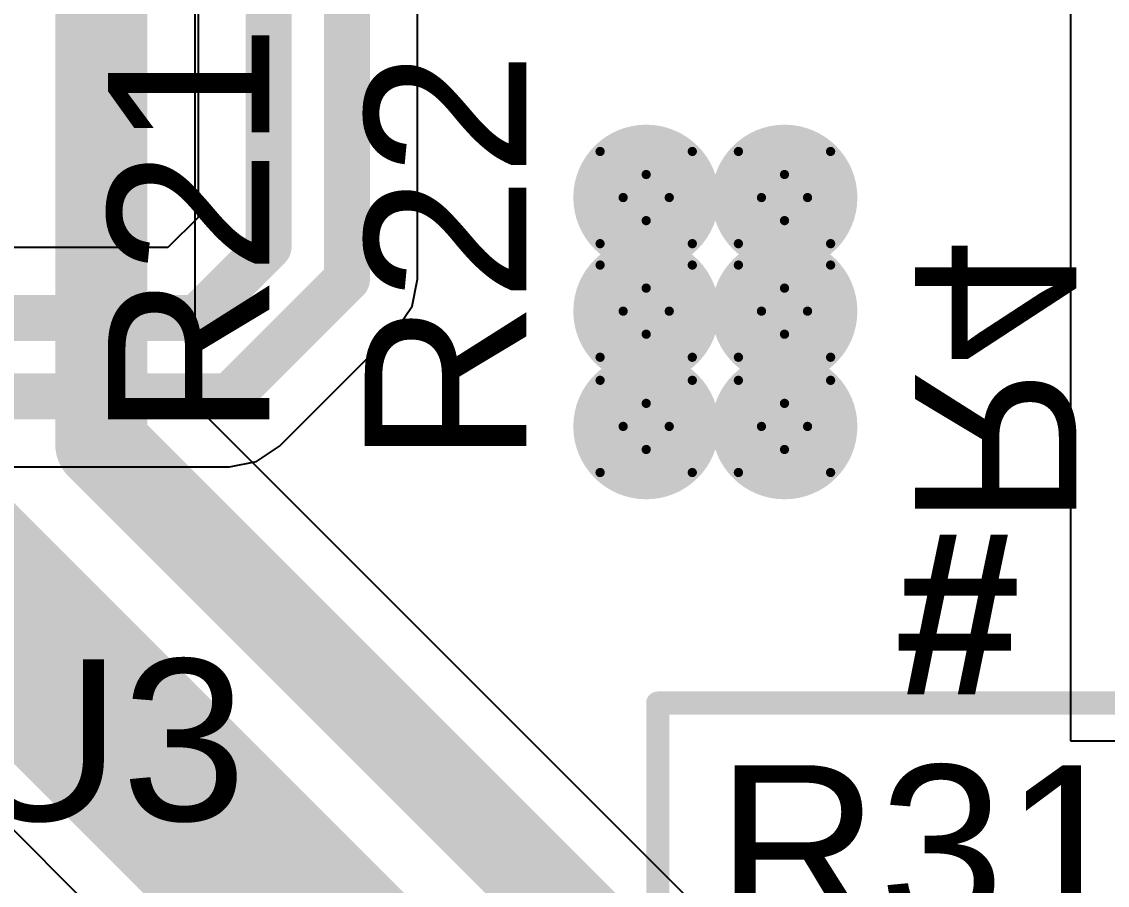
# Model space of a CAD drawing. Header units: inches. Extents: x -0.8 to 12, y -0.1 to 3.7.
# Drawn here: x 0.5145 to 0.75, y 0.7085 to 0.8958 of the extents above; entities that cross this region are included whole.
import ezdxf

# ---------------------------------------------------------------- set-up
doc = ezdxf.new("R2010")
doc.units = ezdxf.units.IN
doc.header["$MEASUREMENT"] = 0
for name, color, linetype in [('Bottom Layer', 5, 'Continuous'), ('Bottom Overlay', 54, 'Continuous'), ('Bottom Solder', 6, 'Continuous'), ('Drill Drawing', 1, 'Continuous'), ('Top Layer', 1, 'Continuous'), ('Top Overlay', 2, 'Continuous'), ('Top Solder', 216, 'Continuous'), ('Via Holes', 16, 'Continuous')]:
    doc.layers.add(name, color=color, linetype=linetype)
doc.styles.add('Arial', font='', dxfattribs={"height": 0.2})
doc.styles.add('Arial_Bold', font='', dxfattribs={"height": 0.2})
doc.styles.get('Arial').set_extended_font_data('Arial')
doc.styles.get('Arial_Bold').set_extended_font_data('Arial', bold=True)

msp = doc.modelspace()

# ---------------------------------------------------------------- hatches: boundary and pattern name
at = {"layer": 'Bottom Layer'}
h = msp.add_hatch(color=5, dxfattribs=at)
edge = h.paths.add_edge_path()
edge.add_arc((0.65, 0.85764), 0.01181, 0, 360)
h = msp.add_hatch(color=5, dxfattribs=at)
edge = h.paths.add_edge_path()
edge.add_arc((0.68, 0.85764), 0.01181, 0, 360)
h = msp.add_hatch(color=5, dxfattribs=at)
edge = h.paths.add_edge_path()
edge.add_arc((0.65, 0.833), 0.01181, 0, 360)
h = msp.add_hatch(color=5, dxfattribs=at)
edge = h.paths.add_edge_path()
edge.add_arc((0.68, 0.833), 0.01181, 0, 360)
h = msp.add_hatch(color=5, dxfattribs=at)
edge = h.paths.add_edge_path()
edge.add_arc((0.65, 0.808), 0.01181, 0, 360)
h = msp.add_hatch(color=5, dxfattribs=at)
edge = h.paths.add_edge_path()
edge.add_arc((0.68, 0.808), 0.01181, 0, 360)
at = {"layer": 'Bottom Solder'}
h = msp.add_hatch(color=6, dxfattribs=at)
edge = h.paths.add_edge_path()
edge.add_arc((0.65, 0.85764), 0.01581, 0, 360)
h = msp.add_hatch(color=6, dxfattribs=at)
edge = h.paths.add_edge_path()
edge.add_arc((0.68, 0.85764), 0.01581, 0, 360)
h = msp.add_hatch(color=6, dxfattribs=at)
edge = h.paths.add_edge_path()
edge.add_arc((0.65, 0.833), 0.01581, 0, 360)
h = msp.add_hatch(color=6, dxfattribs=at)
edge = h.paths.add_edge_path()
edge.add_arc((0.68, 0.833), 0.01581, 0, 360)
h = msp.add_hatch(color=6, dxfattribs=at)
edge = h.paths.add_edge_path()
edge.add_arc((0.65, 0.808), 0.01581, 0, 360)
h = msp.add_hatch(color=6, dxfattribs=at)
edge = h.paths.add_edge_path()
edge.add_arc((0.68, 0.808), 0.01581, 0, 360)
at = {"layer": 'Top Layer'}
h = msp.add_hatch(color=1, dxfattribs=at)
edge = h.paths.add_edge_path()
edge.add_arc((0.65, 0.85764), 0.01181, 0, 360)
h = msp.add_hatch(color=1, dxfattribs=at)
edge = h.paths.add_edge_path()
edge.add_arc((0.68, 0.85764), 0.01181, 0, 360)
h = msp.add_hatch(color=1, dxfattribs=at)
edge = h.paths.add_edge_path()
edge.add_arc((0.65, 0.833), 0.01181, 0, 360)
h = msp.add_hatch(color=1, dxfattribs=at)
edge = h.paths.add_edge_path()
edge.add_arc((0.68, 0.833), 0.01181, 0, 360)
h = msp.add_hatch(color=1, dxfattribs=at)
edge = h.paths.add_edge_path()
edge.add_arc((0.65, 0.808), 0.01181, 0, 360)
h = msp.add_hatch(color=1, dxfattribs=at)
edge = h.paths.add_edge_path()
edge.add_arc((0.68, 0.808), 0.01181, 0, 360)
at = {"layer": 'Top Solder'}
h = msp.add_hatch(color=216, dxfattribs=at)
edge = h.paths.add_edge_path()
edge.add_arc((0.65, 0.85764), 0.01581, 0, 360)
h = msp.add_hatch(color=216, dxfattribs=at)
edge = h.paths.add_edge_path()
edge.add_arc((0.68, 0.85764), 0.01581, 0, 360)
h = msp.add_hatch(color=216, dxfattribs=at)
edge = h.paths.add_edge_path()
edge.add_arc((0.65, 0.833), 0.01581, 0, 360)
h = msp.add_hatch(color=216, dxfattribs=at)
edge = h.paths.add_edge_path()
edge.add_arc((0.68, 0.833), 0.01581, 0, 360)
h = msp.add_hatch(color=216, dxfattribs=at)
edge = h.paths.add_edge_path()
edge.add_arc((0.65, 0.808), 0.01581, 0, 360)
h = msp.add_hatch(color=216, dxfattribs=at)
edge = h.paths.add_edge_path()
edge.add_arc((0.68, 0.808), 0.01581, 0, 360)
at = {"layer": 'Via Holes'}
h = msp.add_hatch(color=7, dxfattribs=at)
edge = h.paths.add_edge_path()
edge.add_arc((0.65, 0.85764), 0.00591, 0, 360)
h = msp.add_hatch(color=7, dxfattribs=at)
edge = h.paths.add_edge_path()
edge.add_arc((0.68, 0.85764), 0.00591, 0, 360)
h = msp.add_hatch(color=7, dxfattribs=at)
edge = h.paths.add_edge_path()
edge.add_arc((0.65, 0.833), 0.00591, 0, 360)
h = msp.add_hatch(color=7, dxfattribs=at)
edge = h.paths.add_edge_path()
edge.add_arc((0.68, 0.833), 0.00591, 0, 360)
h = msp.add_hatch(color=7, dxfattribs=at)
edge = h.paths.add_edge_path()
edge.add_arc((0.65, 0.808), 0.00591, 0, 360)
h = msp.add_hatch(color=7, dxfattribs=at)
edge = h.paths.add_edge_path()
edge.add_arc((0.68, 0.808), 0.00591, 0, 360)

# ---------------------------------------------------------------- linework, layer by layer
at = {"layer": 'Bottom Layer'}
for p, q in [((0.742, 1.14), (0.742, 0.7398)), ((0.742, 1.14), (0.742, 0.7398)), ((0.5522, 0.81264), (0.5522, 0.95149)), ((0.4106, 0.8226), (0.6226, 0.6106)), ((0.70342, 0.66142), (0.5522, 0.81264)), ((0.742, 0.7398), (0.87324, 0.7398)), ((0.742, 0.7398), (0.87324, 0.7398))]:
    msp.add_line(p, q, dxfattribs=at)
for points in [[(0.53181, 0.80419, 0.02, 0.02, 0), (0.53181, 1.07083, 0.02, 0.02, 0)], [(0.432, 0.844, 0.04, 0.04, 0), (0.644, 0.632, 0.04, 0.04, 0)], [(0.53181, 0.80419, 0.02, 0.02, 0), (0.689, 0.647, 0.02, 0.02, 0)]]:
    msp.add_lwpolyline(points, format="xyseb", dxfattribs=at)
msp.add_lwpolyline([(0.52681, 0.80419, 0.01, 0.01, 1), (0.53681, 0.80419, 0.01, 0.01, 1)], format="xyseb", close=True, dxfattribs=at)
msp.add_lwpolyline([(0.52681, 0.80419, 0.01, 0.01, 1), (0.53681, 0.80419, 0.01, 0.01, 1)], format="xyseb", close=True, dxfattribs=at)
at = {"layer": 'Drill Drawing'}
for points in [[(0.64, 0.86764, 0.002, 0.002, 0), (0.65, 0.86264, 0.002, 0.002, 0)], [(0.64, 0.86764, 0.002, 0.002, 0), (0.645, 0.85764, 0.002, 0.002, 0)], [(0.65, 0.86264, 0.002, 0.002, 0), (0.66, 0.86764, 0.002, 0.002, 0)], [(0.655, 0.85764, 0.002, 0.002, 0), (0.66, 0.86764, 0.002, 0.002, 0)], [(0.67, 0.86764, 0.002, 0.002, 0), (0.68, 0.86264, 0.002, 0.002, 0)], [(0.67, 0.86764, 0.002, 0.002, 0), (0.675, 0.85764, 0.002, 0.002, 0)], [(0.68, 0.86264, 0.002, 0.002, 0), (0.69, 0.86764, 0.002, 0.002, 0)], [(0.685, 0.85764, 0.002, 0.002, 0), (0.69, 0.86764, 0.002, 0.002, 0)], [(0.64, 0.84764, 0.002, 0.002, 0), (0.645, 0.85764, 0.002, 0.002, 0)], [(0.655, 0.85764, 0.002, 0.002, 0), (0.66, 0.84764, 0.002, 0.002, 0)], [(0.67, 0.84764, 0.002, 0.002, 0), (0.675, 0.85764, 0.002, 0.002, 0)], [(0.685, 0.85764, 0.002, 0.002, 0), (0.69, 0.84764, 0.002, 0.002, 0)], [(0.64, 0.84764, 0.002, 0.002, 0), (0.65, 0.85264, 0.002, 0.002, 0)], [(0.65, 0.85264, 0.002, 0.002, 0), (0.66, 0.84764, 0.002, 0.002, 0)], [(0.67, 0.84764, 0.002, 0.002, 0), (0.68, 0.85264, 0.002, 0.002, 0)], [(0.68, 0.85264, 0.002, 0.002, 0), (0.69, 0.84764, 0.002, 0.002, 0)], [(0.64, 0.843, 0.002, 0.002, 0), (0.65, 0.838, 0.002, 0.002, 0)], [(0.64, 0.843, 0.002, 0.002, 0), (0.645, 0.833, 0.002, 0.002, 0)], [(0.65, 0.838, 0.002, 0.002, 0), (0.66, 0.843, 0.002, 0.002, 0)], [(0.655, 0.833, 0.002, 0.002, 0), (0.66, 0.843, 0.002, 0.002, 0)], [(0.67, 0.843, 0.002, 0.002, 0), (0.68, 0.838, 0.002, 0.002, 0)], [(0.67, 0.843, 0.002, 0.002, 0), (0.675, 0.833, 0.002, 0.002, 0)], [(0.68, 0.838, 0.002, 0.002, 0), (0.69, 0.843, 0.002, 0.002, 0)], [(0.685, 0.833, 0.002, 0.002, 0), (0.69, 0.843, 0.002, 0.002, 0)], [(0.64, 0.823, 0.002, 0.002, 0), (0.645, 0.833, 0.002, 0.002, 0)], [(0.655, 0.833, 0.002, 0.002, 0), (0.66, 0.823, 0.002, 0.002, 0)], [(0.67, 0.823, 0.002, 0.002, 0), (0.675, 0.833, 0.002, 0.002, 0)], [(0.685, 0.833, 0.002, 0.002, 0), (0.69, 0.823, 0.002, 0.002, 0)], [(0.64, 0.823, 0.002, 0.002, 0), (0.65, 0.828, 0.002, 0.002, 0)], [(0.65, 0.828, 0.002, 0.002, 0), (0.66, 0.823, 0.002, 0.002, 0)], [(0.67, 0.823, 0.002, 0.002, 0), (0.68, 0.828, 0.002, 0.002, 0)], [(0.68, 0.828, 0.002, 0.002, 0), (0.69, 0.823, 0.002, 0.002, 0)], [(0.64, 0.818, 0.002, 0.002, 0), (0.65, 0.813, 0.002, 0.002, 0)], [(0.64, 0.818, 0.002, 0.002, 0), (0.645, 0.808, 0.002, 0.002, 0)], [(0.65, 0.813, 0.002, 0.002, 0), (0.66, 0.818, 0.002, 0.002, 0)], [(0.655, 0.808, 0.002, 0.002, 0), (0.66, 0.818, 0.002, 0.002, 0)], [(0.67, 0.818, 0.002, 0.002, 0), (0.68, 0.813, 0.002, 0.002, 0)], [(0.67, 0.818, 0.002, 0.002, 0), (0.675, 0.808, 0.002, 0.002, 0)], [(0.68, 0.813, 0.002, 0.002, 0), (0.69, 0.818, 0.002, 0.002, 0)], [(0.685, 0.808, 0.002, 0.002, 0), (0.69, 0.818, 0.002, 0.002, 0)], [(0.64, 0.798, 0.002, 0.002, 0), (0.645, 0.808, 0.002, 0.002, 0)], [(0.655, 0.808, 0.002, 0.002, 0), (0.66, 0.798, 0.002, 0.002, 0)], [(0.67, 0.798, 0.002, 0.002, 0), (0.675, 0.808, 0.002, 0.002, 0)], [(0.685, 0.808, 0.002, 0.002, 0), (0.69, 0.798, 0.002, 0.002, 0)], [(0.64, 0.798, 0.002, 0.002, 0), (0.65, 0.803, 0.002, 0.002, 0)], [(0.65, 0.803, 0.002, 0.002, 0), (0.66, 0.798, 0.002, 0.002, 0)], [(0.67, 0.798, 0.002, 0.002, 0), (0.68, 0.803, 0.002, 0.002, 0)], [(0.68, 0.803, 0.002, 0.002, 0), (0.69, 0.798, 0.002, 0.002, 0)]]:
    msp.add_lwpolyline(points, format="xyseb", dxfattribs=at)
for points in [[(0.6395, 0.86764, 0.001, 0.001, 1), (0.6405, 0.86764, 0.001, 0.001, 1)], [(0.6395, 0.86764, 0.001, 0.001, 1), (0.6405, 0.86764, 0.001, 0.001, 1)], [(0.6595, 0.86764, 0.001, 0.001, 1), (0.6605, 0.86764, 0.001, 0.001, 1)], [(0.6595, 0.86764, 0.001, 0.001, 1), (0.6605, 0.86764, 0.001, 0.001, 1)], [(0.6695, 0.86764, 0.001, 0.001, 1), (0.6705, 0.86764, 0.001, 0.001, 1)], [(0.6695, 0.86764, 0.001, 0.001, 1), (0.6705, 0.86764, 0.001, 0.001, 1)], [(0.6895, 0.86764, 0.001, 0.001, 1), (0.6905, 0.86764, 0.001, 0.001, 1)], [(0.6895, 0.86764, 0.001, 0.001, 1), (0.6905, 0.86764, 0.001, 0.001, 1)], [(0.6495, 0.86264, 0.001, 0.001, 1), (0.6505, 0.86264, 0.001, 0.001, 1)], [(0.6495, 0.86264, 0.001, 0.001, 1), (0.6505, 0.86264, 0.001, 0.001, 1)], [(0.6795, 0.86264, 0.001, 0.001, 1), (0.6805, 0.86264, 0.001, 0.001, 1)], [(0.6795, 0.86264, 0.001, 0.001, 1), (0.6805, 0.86264, 0.001, 0.001, 1)], [(0.6445, 0.85764, 0.001, 0.001, 1), (0.6455, 0.85764, 0.001, 0.001, 1)], [(0.6445, 0.85764, 0.001, 0.001, 1), (0.6455, 0.85764, 0.001, 0.001, 1)], [(0.6545, 0.85764, 0.001, 0.001, 1), (0.6555, 0.85764, 0.001, 0.001, 1)], [(0.6545, 0.85764, 0.001, 0.001, 1), (0.6555, 0.85764, 0.001, 0.001, 1)], [(0.6745, 0.85764, 0.001, 0.001, 1), (0.6755, 0.85764, 0.001, 0.001, 1)], [(0.6745, 0.85764, 0.001, 0.001, 1), (0.6755, 0.85764, 0.001, 0.001, 1)], [(0.6845, 0.85764, 0.001, 0.001, 1), (0.6855, 0.85764, 0.001, 0.001, 1)], [(0.6845, 0.85764, 0.001, 0.001, 1), (0.6855, 0.85764, 0.001, 0.001, 1)], [(0.6495, 0.85264, 0.001, 0.001, 1), (0.6505, 0.85264, 0.001, 0.001, 1)], [(0.6495, 0.85264, 0.001, 0.001, 1), (0.6505, 0.85264, 0.001, 0.001, 1)], [(0.6795, 0.85264, 0.001, 0.001, 1), (0.6805, 0.85264, 0.001, 0.001, 1)], [(0.6795, 0.85264, 0.001, 0.001, 1), (0.6805, 0.85264, 0.001, 0.001, 1)], [(0.6395, 0.84764, 0.001, 0.001, 1), (0.6405, 0.84764, 0.001, 0.001, 1)], [(0.6395, 0.84764, 0.001, 0.001, 1), (0.6405, 0.84764, 0.001, 0.001, 1)], [(0.6595, 0.84764, 0.001, 0.001, 1), (0.6605, 0.84764, 0.001, 0.001, 1)], [(0.6595, 0.84764, 0.001, 0.001, 1), (0.6605, 0.84764, 0.001, 0.001, 1)], [(0.6695, 0.84764, 0.001, 0.001, 1), (0.6705, 0.84764, 0.001, 0.001, 1)], [(0.6695, 0.84764, 0.001, 0.001, 1), (0.6705, 0.84764, 0.001, 0.001, 1)], [(0.6895, 0.84764, 0.001, 0.001, 1), (0.6905, 0.84764, 0.001, 0.001, 1)], [(0.6895, 0.84764, 0.001, 0.001, 1), (0.6905, 0.84764, 0.001, 0.001, 1)], [(0.6395, 0.843, 0.001, 0.001, 1), (0.6405, 0.843, 0.001, 0.001, 1)], [(0.6395, 0.843, 0.001, 0.001, 1), (0.6405, 0.843, 0.001, 0.001, 1)], [(0.6595, 0.843, 0.001, 0.001, 1), (0.6605, 0.843, 0.001, 0.001, 1)], [(0.6595, 0.843, 0.001, 0.001, 1), (0.6605, 0.843, 0.001, 0.001, 1)], [(0.6695, 0.843, 0.001, 0.001, 1), (0.6705, 0.843, 0.001, 0.001, 1)], [(0.6695, 0.843, 0.001, 0.001, 1), (0.6705, 0.843, 0.001, 0.001, 1)], [(0.6895, 0.843, 0.001, 0.001, 1), (0.6905, 0.843, 0.001, 0.001, 1)], [(0.6895, 0.843, 0.001, 0.001, 1), (0.6905, 0.843, 0.001, 0.001, 1)], [(0.6495, 0.838, 0.001, 0.001, 1), (0.6505, 0.838, 0.001, 0.001, 1)], [(0.6495, 0.838, 0.001, 0.001, 1), (0.6505, 0.838, 0.001, 0.001, 1)], [(0.6795, 0.838, 0.001, 0.001, 1), (0.6805, 0.838, 0.001, 0.001, 1)], [(0.6795, 0.838, 0.001, 0.001, 1), (0.6805, 0.838, 0.001, 0.001, 1)], [(0.6445, 0.833, 0.001, 0.001, 1), (0.6455, 0.833, 0.001, 0.001, 1)], [(0.6445, 0.833, 0.001, 0.001, 1), (0.6455, 0.833, 0.001, 0.001, 1)], [(0.6545, 0.833, 0.001, 0.001, 1), (0.6555, 0.833, 0.001, 0.001, 1)], [(0.6545, 0.833, 0.001, 0.001, 1), (0.6555, 0.833, 0.001, 0.001, 1)], [(0.6745, 0.833, 0.001, 0.001, 1), (0.6755, 0.833, 0.001, 0.001, 1)], [(0.6745, 0.833, 0.001, 0.001, 1), (0.6755, 0.833, 0.001, 0.001, 1)], [(0.6845, 0.833, 0.001, 0.001, 1), (0.6855, 0.833, 0.001, 0.001, 1)], [(0.6845, 0.833, 0.001, 0.001, 1), (0.6855, 0.833, 0.001, 0.001, 1)], [(0.6495, 0.828, 0.001, 0.001, 1), (0.6505, 0.828, 0.001, 0.001, 1)], [(0.6495, 0.828, 0.001, 0.001, 1), (0.6505, 0.828, 0.001, 0.001, 1)], [(0.6795, 0.828, 0.001, 0.001, 1), (0.6805, 0.828, 0.001, 0.001, 1)], [(0.6795, 0.828, 0.001, 0.001, 1), (0.6805, 0.828, 0.001, 0.001, 1)], [(0.6395, 0.823, 0.001, 0.001, 1), (0.6405, 0.823, 0.001, 0.001, 1)], [(0.6395, 0.823, 0.001, 0.001, 1), (0.6405, 0.823, 0.001, 0.001, 1)], [(0.6595, 0.823, 0.001, 0.001, 1), (0.6605, 0.823, 0.001, 0.001, 1)], [(0.6595, 0.823, 0.001, 0.001, 1), (0.6605, 0.823, 0.001, 0.001, 1)], [(0.6695, 0.823, 0.001, 0.001, 1), (0.6705, 0.823, 0.001, 0.001, 1)], [(0.6695, 0.823, 0.001, 0.001, 1), (0.6705, 0.823, 0.001, 0.001, 1)], [(0.6895, 0.823, 0.001, 0.001, 1), (0.6905, 0.823, 0.001, 0.001, 1)], [(0.6895, 0.823, 0.001, 0.001, 1), (0.6905, 0.823, 0.001, 0.001, 1)], [(0.6395, 0.818, 0.001, 0.001, 1), (0.6405, 0.818, 0.001, 0.001, 1)], [(0.6395, 0.818, 0.001, 0.001, 1), (0.6405, 0.818, 0.001, 0.001, 1)], [(0.6595, 0.818, 0.001, 0.001, 1), (0.6605, 0.818, 0.001, 0.001, 1)], [(0.6595, 0.818, 0.001, 0.001, 1), (0.6605, 0.818, 0.001, 0.001, 1)], [(0.6695, 0.818, 0.001, 0.001, 1), (0.6705, 0.818, 0.001, 0.001, 1)], [(0.6695, 0.818, 0.001, 0.001, 1), (0.6705, 0.818, 0.001, 0.001, 1)], [(0.6895, 0.818, 0.001, 0.001, 1), (0.6905, 0.818, 0.001, 0.001, 1)], [(0.6895, 0.818, 0.001, 0.001, 1), (0.6905, 0.818, 0.001, 0.001, 1)], [(0.6495, 0.813, 0.001, 0.001, 1), (0.6505, 0.813, 0.001, 0.001, 1)], [(0.6495, 0.813, 0.001, 0.001, 1), (0.6505, 0.813, 0.001, 0.001, 1)], [(0.6795, 0.813, 0.001, 0.001, 1), (0.6805, 0.813, 0.001, 0.001, 1)], [(0.6795, 0.813, 0.001, 0.001, 1), (0.6805, 0.813, 0.001, 0.001, 1)], [(0.6445, 0.808, 0.001, 0.001, 1), (0.6455, 0.808, 0.001, 0.001, 1)], [(0.6445, 0.808, 0.001, 0.001, 1), (0.6455, 0.808, 0.001, 0.001, 1)], [(0.6545, 0.808, 0.001, 0.001, 1), (0.6555, 0.808, 0.001, 0.001, 1)], [(0.6545, 0.808, 0.001, 0.001, 1), (0.6555, 0.808, 0.001, 0.001, 1)], [(0.6745, 0.808, 0.001, 0.001, 1), (0.6755, 0.808, 0.001, 0.001, 1)], [(0.6745, 0.808, 0.001, 0.001, 1), (0.6755, 0.808, 0.001, 0.001, 1)], [(0.6845, 0.808, 0.001, 0.001, 1), (0.6855, 0.808, 0.001, 0.001, 1)], [(0.6845, 0.808, 0.001, 0.001, 1), (0.6855, 0.808, 0.001, 0.001, 1)], [(0.6495, 0.803, 0.001, 0.001, 1), (0.6505, 0.803, 0.001, 0.001, 1)], [(0.6495, 0.803, 0.001, 0.001, 1), (0.6505, 0.803, 0.001, 0.001, 1)], [(0.6795, 0.803, 0.001, 0.001, 1), (0.6805, 0.803, 0.001, 0.001, 1)], [(0.6795, 0.803, 0.001, 0.001, 1), (0.6805, 0.803, 0.001, 0.001, 1)], [(0.6395, 0.798, 0.001, 0.001, 1), (0.6405, 0.798, 0.001, 0.001, 1)], [(0.6395, 0.798, 0.001, 0.001, 1), (0.6405, 0.798, 0.001, 0.001, 1)], [(0.6595, 0.798, 0.001, 0.001, 1), (0.6605, 0.798, 0.001, 0.001, 1)], [(0.6595, 0.798, 0.001, 0.001, 1), (0.6605, 0.798, 0.001, 0.001, 1)], [(0.6695, 0.798, 0.001, 0.001, 1), (0.6705, 0.798, 0.001, 0.001, 1)], [(0.6695, 0.798, 0.001, 0.001, 1), (0.6705, 0.798, 0.001, 0.001, 1)], [(0.6895, 0.798, 0.001, 0.001, 1), (0.6905, 0.798, 0.001, 0.001, 1)], [(0.6895, 0.798, 0.001, 0.001, 1), (0.6905, 0.798, 0.001, 0.001, 1)]]:
    msp.add_lwpolyline(points, format="xyseb", close=True, dxfattribs=at)
at = {"layer": 'Top Layer'}
for p, q in [((0.5528, 0.89872), (0.5528, 0.85334)), ((0.60038, 0.83996), (0.60038, 0.89872)), ((0.5528, 0.85334), (0.54626, 0.8468)), ((0.54626, 0.8468), (0.46506, 0.8468)), ((0.59922, 0.83411), (0.60038, 0.83996)), ((0.59591, 0.82915), (0.59922, 0.83411)), ((0.57045, 0.80369), (0.59591, 0.82915)), ((0.56548, 0.80038), (0.57045, 0.80369)), ((0.47843, 0.79921), (0.55963, 0.79921)), ((0.55963, 0.79921), (0.56548, 0.80038))]:
    msp.add_line(p, q, dxfattribs=at)
for points in [[(0.56809, 0.84701, 0.01, 0.01, 0), (0.56809, 0.91072, 0.01, 0.01, 0)], [(0.58509, 0.83996, 0.01, 0.01, 0), (0.58509, 0.91072, 0.01, 0.01, 0)], [(0.55259, 0.83151, 0.01, 0.01, 0), (0.56809, 0.84701, 0.01, 0.01, 0)], [(0.55963, 0.81451, 0.01, 0.01, 0), (0.58509, 0.83996, 0.01, 0.01, 0)], [(0.46506, 0.83151, 0.01, 0.01, 0), (0.55259, 0.83151, 0.01, 0.01, 0)], [(0.4721, 0.81451, 0.01, 0.01, 0), (0.55963, 0.81451, 0.01, 0.01, 0)]]:
    msp.add_lwpolyline(points, format="xyseb", dxfattribs=at)
for points in [[(0.56559, 0.84701, 0.005, 0.005, 1), (0.57059, 0.84701, 0.005, 0.005, 1)], [(0.56559, 0.84701, 0.005, 0.005, 1), (0.57059, 0.84701, 0.005, 0.005, 1)], [(0.58259, 0.83996, 0.005, 0.005, 1), (0.58759, 0.83996, 0.005, 0.005, 1)], [(0.58259, 0.83996, 0.005, 0.005, 1), (0.58759, 0.83996, 0.005, 0.005, 1)], [(0.55009, 0.83151, 0.005, 0.005, 1), (0.55509, 0.83151, 0.005, 0.005, 1)], [(0.55009, 0.83151, 0.005, 0.005, 1), (0.55509, 0.83151, 0.005, 0.005, 1)], [(0.55713, 0.81451, 0.005, 0.005, 1), (0.56213, 0.81451, 0.005, 0.005, 1)], [(0.55713, 0.81451, 0.005, 0.005, 1), (0.56213, 0.81451, 0.005, 0.005, 1)]]:
    msp.add_lwpolyline(points, format="xyseb", close=True, dxfattribs=at)
at = {"layer": 'Top Overlay'}
for points in [[(0.6525, 0.748, 0.005, 0.005, 0), (0.78778, 0.748, 0.005, 0.005, 0)], [(0.6525, 0.37696, 0.005, 0.005, 0), (0.6525, 0.748, 0.005, 0.005, 0)]]:
    msp.add_lwpolyline(points, format="xyseb", dxfattribs=at)
msp.add_lwpolyline([(0.65125, 0.748, 0.0025, 0.0025, 1), (0.65375, 0.748, 0.0025, 0.0025, 1)], format="xyseb", close=True, dxfattribs=at)
msp.add_lwpolyline([(0.65125, 0.748, 0.0025, 0.0025, 1), (0.65375, 0.748, 0.0025, 0.0025, 1)], format="xyseb", close=True, dxfattribs=at)

# ---------------------------------------------------------------- texts
at = {"layer": 'Bottom Overlay', "style": 'Arial', "text_generation_flag": 2}
msp.add_text('R4', height=0.035, rotation=270, dxfattribs=at).set_placement((0.70831, 0.78616))
at = {"layer": 'Top Overlay', "style": 'Arial'}
for s, p in [('R21', (0.56825, 0.80556)), ('R22', (0.62397, 0.79972))]:
    msp.add_text(s, height=0.035, rotation=90, dxfattribs=at).set_placement(p)
at = {"layer": 'Top Overlay'}
for s, style, p in [('#', 'Arial_Bold', (0.70396, 0.74987)), ('U3', 'Arial', (0.50084, 0.72251)), ('R31', 'Arial', (0.66518, 0.69951))]:
    msp.add_text(s, height=0.035, dxfattribs=dict(at, style=style)).set_placement(p)

doc.saveas('drawing.dxf')
